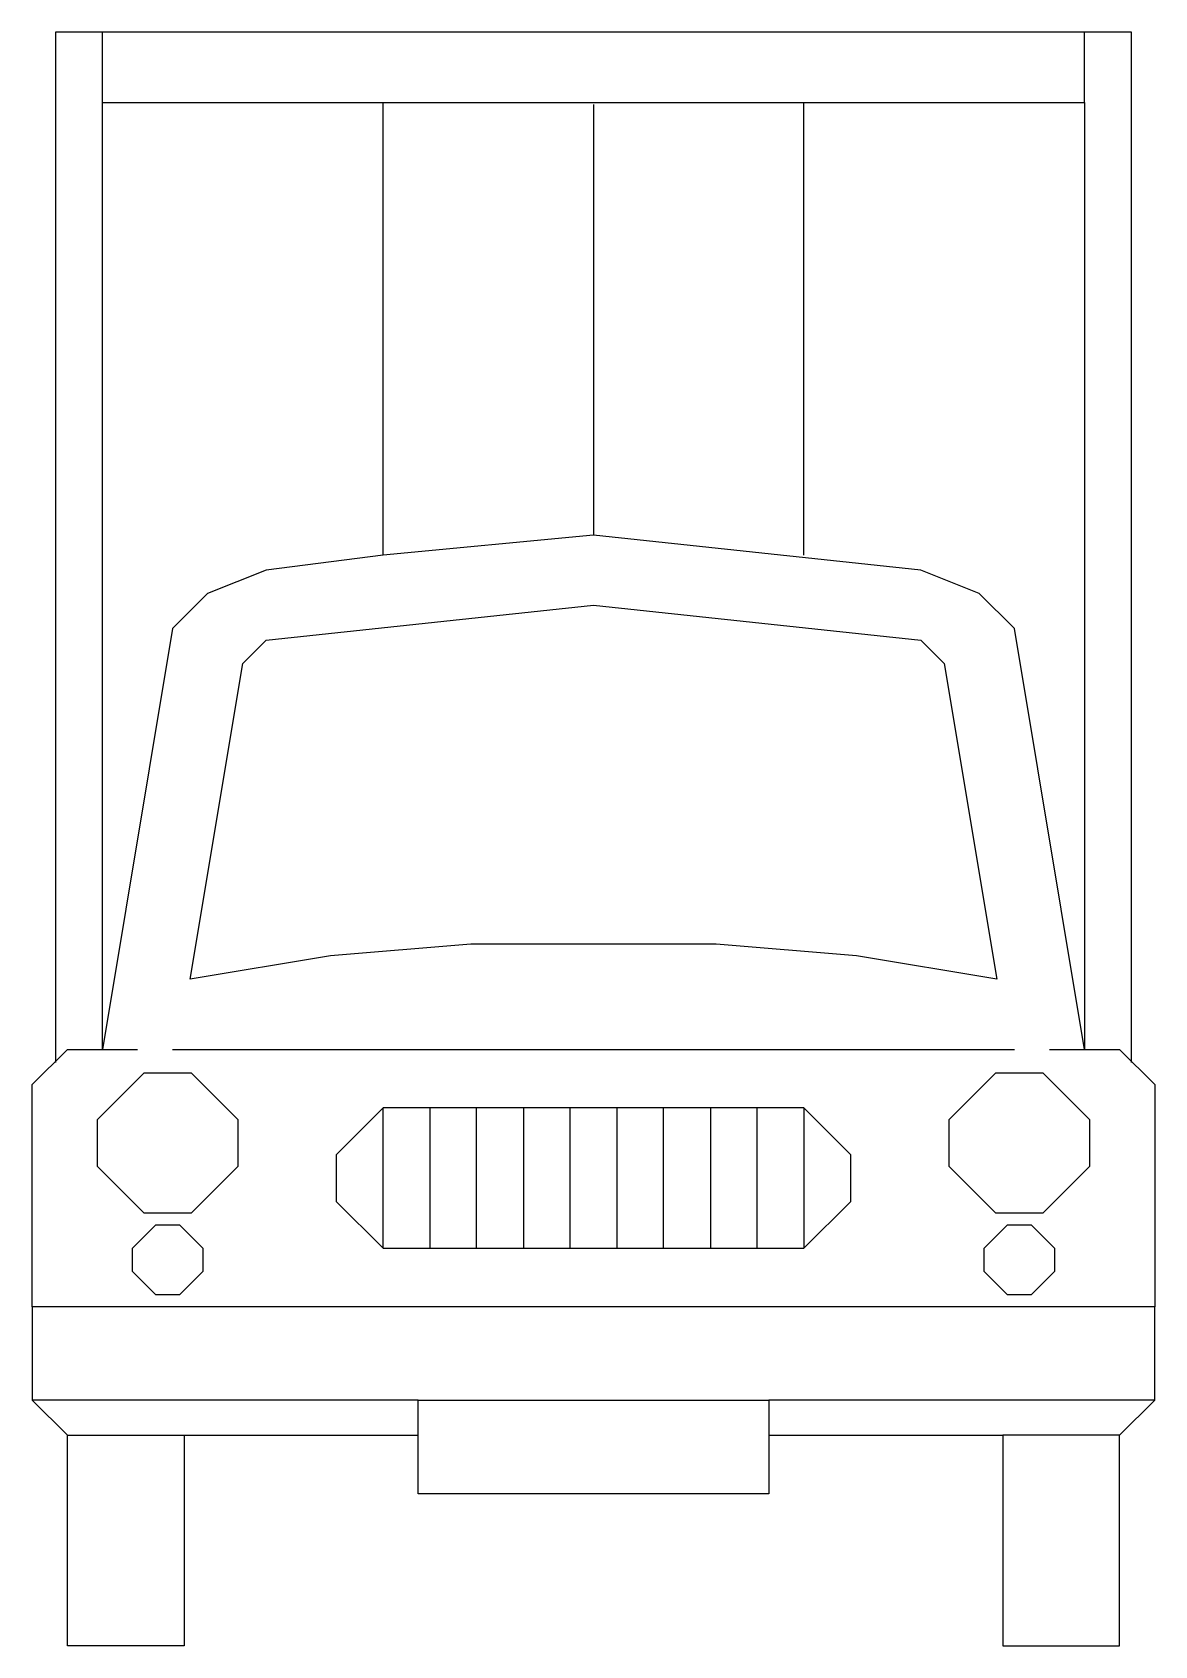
# Model space of a CAD drawing. Extents: x -1346 to 1185, y -3 to 3635.
import ezdxf

# ---------------------------------------------------------------- set-up
doc = ezdxf.new("R2010")
doc.units = 0
doc.header["$MEASUREMENT"] = 0
doc.layers.add('LX-CAR', color=6, linetype='CONTINUOUS')

msp = doc.modelspace()

# ---------------------------------------------------------------- linework, layer by layer
at = {"layer": 'LX-CAR'}
for p, q in [((-1292.8, 3635.5), (-1292.8, 1312.1)), ((1132.5, 3635.5), (-1292.8, 3635.5)), ((-1187.3, 1341.8), (-1187.3, 3635.5)), ((1027, 3477.3), (1027, 3635.5)), ((1132.5, 1312.1), (1132.5, 3635.5)), ((-1187.3, 3477.3), (1027, 3477.3)), ((-554.6, 2456.5), (-554.6, 3477.3)), ((-80.3, 3472.7), (-80.3, 2501.8)), ((394.3, 2456.5), (394.3, 3477.3)), ((1027, 3477.3), (1027, 1341.8)), ((-80.3, 2501.8), (-554.6, 2456.5)), ((657.9, 2422.7), (-80.3, 2501.8)), ((-554.6, 2456.5), (-818.2, 2422.7)), ((-818.2, 2422.7), (-950.1, 2370)), ((789.7, 2370), (657.9, 2422.7)), ((-950.1, 2370), (-1029.2, 2290.9)), ((868.8, 2290.9), (789.7, 2370)), ((-818.2, 2264.5), (-80.3, 2343.6)), ((-80.3, 2343.6), (657.9, 2264.5)), ((-1029.2, 2290.9), (-1187.3, 1341.8)), ((-871, 2211.8), (-818.2, 2264.5)), ((657.9, 2264.5), (710.6, 2211.8)), ((1027, 1341.8), (868.8, 2290.9)), ((-989.6, 1500), (-871, 2211.8)), ((710.6, 2211.8), (829.3, 1500)), ((-356.9, 1579.1), (-673.2, 1552.7)), ((196.5, 1579.1), (-356.9, 1579.1)), ((512.9, 1552.7), (196.5, 1579.1)), ((-673.2, 1552.7), (-989.6, 1500)), ((829.3, 1500), (512.9, 1552.7)), ((-1345.5, 1262.7), (-1266.4, 1341.8)), ((-1266.4, 1341.8), (-1108.2, 1341.8)), ((-1029.2, 1341.8), (868.8, 1341.8)), ((947.9, 1341.8), (1106.1, 1341.8)), ((1106.1, 1341.8), (1185.2, 1262.7)), ((-1198.4, 1183.6), (-1093, 1289.1)), ((-1093, 1289.1), (-987.5, 1289.1)), ((-987.5, 1289.1), (-882.1, 1183.6)), ((721.7, 1183.6), (827.2, 1289.1)), ((827.2, 1289.1), (932.7, 1289.1)), ((932.7, 1289.1), (1038.1, 1183.6)), ((-1345.5, 761.8), (-1345.5, 1262.7)), ((1185.2, 1262.7), (1185.2, 761.8)), ((-554.6, 1210), (-660.1, 1104.5)), ((-554.6, 893.6), (-554.6, 1210)), ((394.3, 1210), (-554.6, 1210)), ((-449.2, 1210), (-449.2, 893.6)), ((-343.7, 893.6), (-343.7, 1210)), ((-238.2, 1210), (-238.2, 893.6)), ((-132.8, 893.6), (-132.8, 1210)), ((-27.5, 1210), (-27.5, 893.6)), ((77.9, 893.6), (77.9, 1210)), ((183.4, 1210), (183.4, 893.6)), ((288.8, 893.6), (288.8, 1210)), ((394.3, 1210), (394.3, 893.6)), ((499.7, 1104.5), (394.3, 1210)), ((-1198.4, 1078.2), (-1198.4, 1183.6)), ((-1198.4, 1078.2), (-1198.4, 1183.6)), ((-882.1, 1183.6), (-882.1, 1078.2)), ((721.7, 1078.2), (721.7, 1183.6)), ((721.7, 1078.2), (721.7, 1183.6)), ((1038.1, 1183.6), (1038.1, 1078.2)), ((-660.1, 1104.5), (-660.1, 999.1)), ((499.7, 999.1), (499.7, 1104.5)), ((-1093, 972.7), (-1198.4, 1078.2)), ((-882.1, 1078.2), (-987.5, 972.7)), ((827.2, 972.7), (721.7, 1078.2)), ((1038.1, 1078.2), (932.7, 972.7)), ((-660.1, 999.1), (-554.6, 893.6)), ((394.3, 893.6), (499.7, 999.1)), ((-1119.3, 893.6), (-1066.6, 946.4)), ((-987.5, 972.7), (-1093, 972.7)), ((-1066.6, 946.4), (-1013.9, 946.4)), ((-1013.9, 946.4), (-961.2, 893.6)), ((800.8, 893.6), (853.6, 946.4)), ((932.7, 972.7), (827.2, 972.7)), ((853.6, 946.4), (906.3, 946.4)), ((906.3, 946.4), (959, 893.6)), ((-1119.3, 840.9), (-1119.3, 893.6)), ((-961.2, 893.6), (-961.2, 840.9)), ((-554.6, 893.6), (394.3, 893.6)), ((800.8, 840.9), (800.8, 893.6)), ((959, 893.6), (959, 840.9)), ((-1066.6, 788.2), (-1119.3, 840.9)), ((-961.2, 840.9), (-1013.9, 788.2)), ((853.6, 788.2), (800.8, 840.9)), ((959, 840.9), (906.3, 788.2)), ((-1013.9, 788.2), (-1066.6, 788.2)), ((906.3, 788.2), (853.6, 788.2)), ((-1345.5, 761.8), (-1345.5, 550.9)), ((1185.2, 761.8), (-1345.5, 761.8)), ((1185.2, 550.9), (1185.2, 761.8)), ((-475.5, 550.9), (-1345.5, 550.9)), ((-1345.5, 550.9), (-1266.4, 471.8)), ((-475.5, 550.9), (315.2, 550.9)), ((-475.5, 340), (-475.5, 550.9)), ((1185.2, 550.9), (315.2, 550.9)), ((315.2, 550.9), (315.2, 340)), ((1106.1, 471.8), (1185.2, 550.9)), ((-1266.4, 471.8), (-1002.8, 471.8)), ((-1266.4, -2.7), (-1266.4, 471.8)), ((-1002.8, 471.8), (-475.5, 471.8)), ((-1002.8, 471.8), (-1002.8, -2.7)), ((315.2, 471.8), (842.5, 471.8)), ((1106.1, 471.8), (842.5, 471.8)), ((842.5, 471.8), (842.5, -2.7)), ((1106.1, -2.7), (1106.1, 471.8)), ((315.2, 340), (-475.5, 340)), ((-1002.8, -2.7), (-1266.4, -2.7)), ((842.5, -2.7), (1106.1, -2.7))]:
    msp.add_line(p, q, dxfattribs=at)

doc.saveas('drawing.dxf')
